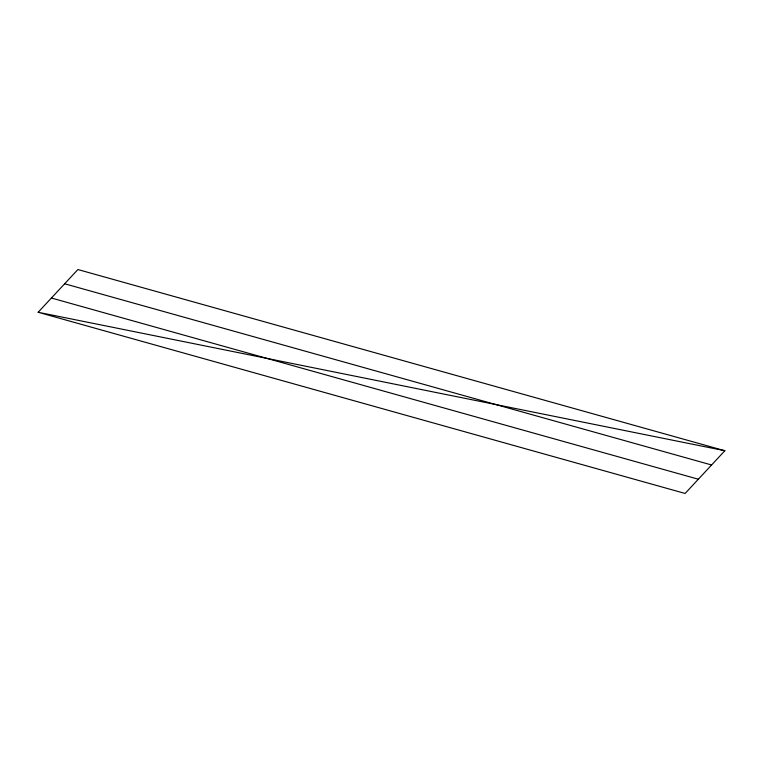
<?xml version="1.0" encoding="UTF-8"?>
<svg xmlns="http://www.w3.org/2000/svg" width="763" height="763" viewBox="0 0 763 763"><rect width="100%" height="100%" fill="white"/><g stroke="black" fill="none" stroke-linecap="round" stroke-linejoin="round"><path stroke-width="1.14" d="M38.15 312.267L77.893 269.539L724.85 450.733L685.107 493.461L38.15 312.267L724.85 450.733M64.645 283.779L711.602 464.982M51.398 298.018L698.355 479.221"/></g></svg>
